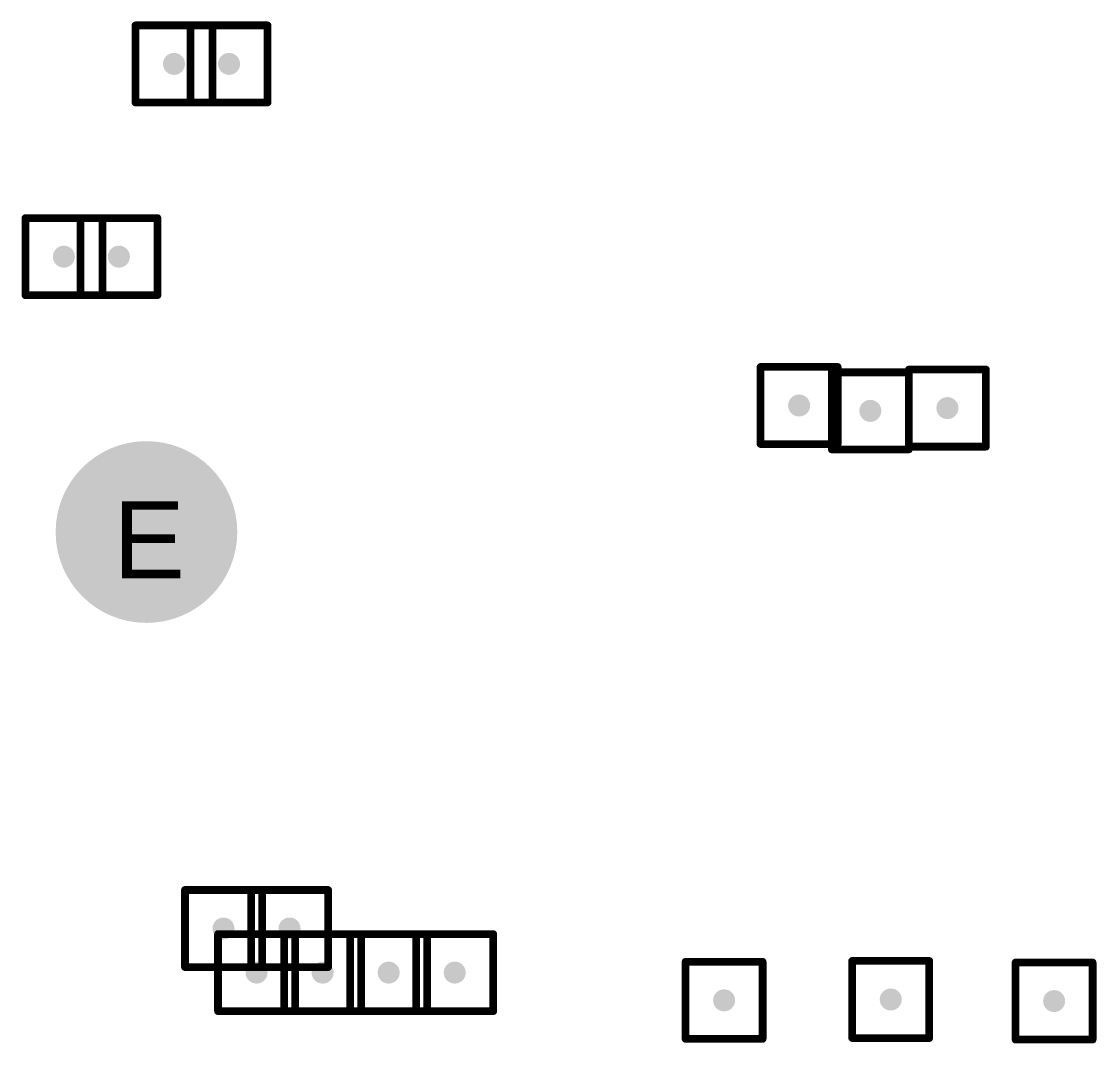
# Model space of a CAD drawing. Header units: inches. Extents: x 0 to 17, y 0 to 4.
# Drawn here: x 1.1758 to 1.5602, y 1.825 to 2.1904 of the extents above; entities that cross this region are included whole.
import ezdxf

# ---------------------------------------------------------------- set-up
doc = ezdxf.new("R2010")
doc.units = ezdxf.units.IN
doc.header["$MEASUREMENT"] = 0
for name, color, linetype in [('Drill Drawing', 1, 'Continuous'), ('Pad Holes', 156, 'Continuous'), ('Via Holes', 16, 'Continuous')]:
    doc.layers.add(name, color=color, linetype=linetype)
doc.styles.add('Arial', font='', dxfattribs={"height": 0.2})
doc.styles.get('Arial').set_extended_font_data('Arial')

# ---------------------------------------------------------------- blocks, each defined once
blk = doc.blocks.new('123A_30M00_33')
at = {"layer": 'Pad Holes'}
h = blk.add_hatch(color=7, dxfattribs=at)
edge = h.paths.add_edge_path()
edge.add_arc((0.3937, 0), 0.03248, 0, 360)

msp = doc.modelspace()

# ---------------------------------------------------------------- hatches: boundary and pattern name
at = {"layer": 'Via Holes'}
h = msp.add_hatch(color=7, dxfattribs=at)
edge = h.paths.add_edge_path()
edge.add_arc((1.23032, 2.1752), 0.00394, 0, 360)
h = msp.add_hatch(color=7, dxfattribs=at)
edge = h.paths.add_edge_path()
edge.add_arc((1.25, 2.1752), 0.00394, 0, 360)
h = msp.add_hatch(color=7, dxfattribs=at)
edge = h.paths.add_edge_path()
edge.add_arc((1.19094, 2.1063), 0.00394, 0, 360)
h = msp.add_hatch(color=7, dxfattribs=at)
edge = h.paths.add_edge_path()
edge.add_arc((1.21063, 2.1063), 0.00394, 0, 360)
h = msp.add_hatch(color=7, dxfattribs=at)
edge = h.paths.add_edge_path()
edge.add_arc((1.45386, 2.0531), 0.00394, 0, 360)
h = msp.add_hatch(color=7, dxfattribs=at)
edge = h.paths.add_edge_path()
edge.add_arc((1.47933, 2.05118), 0.00394, 0, 360)
h = msp.add_hatch(color=7, dxfattribs=at)
edge = h.paths.add_edge_path()
edge.add_arc((1.50689, 2.05217), 0.00394, 0, 360)
h = msp.add_hatch(color=7, dxfattribs=at)
edge = h.paths.add_edge_path()
edge.add_arc((1.24803, 1.86614), 0.00394, 0, 360)
h = msp.add_hatch(color=7, dxfattribs=at)
edge = h.paths.add_edge_path()
edge.add_arc((1.27165, 1.86614), 0.00394, 0, 360)
h = msp.add_hatch(color=7, dxfattribs=at)
edge = h.paths.add_edge_path()
edge.add_arc((1.25984, 1.85039), 0.00394, 0, 360)
h = msp.add_hatch(color=7, dxfattribs=at)
edge = h.paths.add_edge_path()
edge.add_arc((1.28346, 1.85039), 0.00394, 0, 360)
h = msp.add_hatch(color=7, dxfattribs=at)
edge = h.paths.add_edge_path()
edge.add_arc((1.30709, 1.85039), 0.00394, 0, 360)
h = msp.add_hatch(color=7, dxfattribs=at)
edge = h.paths.add_edge_path()
edge.add_arc((1.33071, 1.85039), 0.00394, 0, 360)
h = msp.add_hatch(color=7, dxfattribs=at)
edge = h.paths.add_edge_path()
edge.add_arc((1.42704, 1.84047), 0.00394, 0, 360)
h = msp.add_hatch(color=7, dxfattribs=at)
edge = h.paths.add_edge_path()
edge.add_arc((1.48662, 1.84078), 0.00394, 0, 360)
h = msp.add_hatch(color=7, dxfattribs=at)
edge = h.paths.add_edge_path()
edge.add_arc((1.54505, 1.84021), 0.00394, 0, 360)

# ---------------------------------------------------------------- linework, layer by layer
at = {"layer": 'Drill Drawing'}
for points in [[(1.21654, 2.18898, 0.00276, 0.00276, 0), (1.24409, 2.18898, 0.00276, 0.00276, 0)], [(1.21654, 2.16142, 0.00276, 0.00276, 0), (1.21654, 2.18898, 0.00276, 0.00276, 0)], [(1.23622, 2.18898, 0.00276, 0.00276, 0), (1.26378, 2.18898, 0.00276, 0.00276, 0)], [(1.23622, 2.16142, 0.00276, 0.00276, 0), (1.23622, 2.18898, 0.00276, 0.00276, 0)], [(1.24409, 2.16142, 0.00276, 0.00276, 0), (1.24409, 2.18898, 0.00276, 0.00276, 0)], [(1.26378, 2.16142, 0.00276, 0.00276, 0), (1.26378, 2.18898, 0.00276, 0.00276, 0)], [(1.21654, 2.16142, 0.00276, 0.00276, 0), (1.24409, 2.16142, 0.00276, 0.00276, 0)], [(1.23622, 2.16142, 0.00276, 0.00276, 0), (1.26378, 2.16142, 0.00276, 0.00276, 0)], [(1.17717, 2.12008, 0.00276, 0.00276, 0), (1.20472, 2.12008, 0.00276, 0.00276, 0)], [(1.17717, 2.09252, 0.00276, 0.00276, 0), (1.17717, 2.12008, 0.00276, 0.00276, 0)], [(1.19685, 2.12008, 0.00276, 0.00276, 0), (1.22441, 2.12008, 0.00276, 0.00276, 0)], [(1.19685, 2.09252, 0.00276, 0.00276, 0), (1.19685, 2.12008, 0.00276, 0.00276, 0)], [(1.20472, 2.09252, 0.00276, 0.00276, 0), (1.20472, 2.12008, 0.00276, 0.00276, 0)], [(1.22441, 2.09252, 0.00276, 0.00276, 0), (1.22441, 2.12008, 0.00276, 0.00276, 0)], [(1.17717, 2.09252, 0.00276, 0.00276, 0), (1.20472, 2.09252, 0.00276, 0.00276, 0)], [(1.19685, 2.09252, 0.00276, 0.00276, 0), (1.22441, 2.09252, 0.00276, 0.00276, 0)], [(1.44008, 2.06688, 0.00276, 0.00276, 0), (1.46764, 2.06688, 0.00276, 0.00276, 0)], [(1.44008, 2.03932, 0.00276, 0.00276, 0), (1.44008, 2.06688, 0.00276, 0.00276, 0)], [(1.46764, 2.03932, 0.00276, 0.00276, 0), (1.46764, 2.06688, 0.00276, 0.00276, 0)], [(1.46555, 2.06496, 0.00276, 0.00276, 0), (1.49311, 2.06496, 0.00276, 0.00276, 0)], [(1.46555, 2.0374, 0.00276, 0.00276, 0), (1.46555, 2.06496, 0.00276, 0.00276, 0)], [(1.49311, 2.06594, 0.00276, 0.00276, 0), (1.52067, 2.06594, 0.00276, 0.00276, 0)], [(1.49311, 2.03839, 0.00276, 0.00276, 0), (1.49311, 2.06594, 0.00276, 0.00276, 0)], [(1.49311, 2.0374, 0.00276, 0.00276, 0), (1.49311, 2.06496, 0.00276, 0.00276, 0)], [(1.52067, 2.03839, 0.00276, 0.00276, 0), (1.52067, 2.06594, 0.00276, 0.00276, 0)], [(1.44008, 2.03932, 0.00276, 0.00276, 0), (1.46764, 2.03932, 0.00276, 0.00276, 0)], [(1.46555, 2.0374, 0.00276, 0.00276, 0), (1.49311, 2.0374, 0.00276, 0.00276, 0)], [(1.49311, 2.03839, 0.00276, 0.00276, 0), (1.52067, 2.03839, 0.00276, 0.00276, 0)], [(1.23425, 1.87992, 0.00276, 0.00276, 0), (1.26181, 1.87992, 0.00276, 0.00276, 0)], [(1.23425, 1.85236, 0.00276, 0.00276, 0), (1.23425, 1.87992, 0.00276, 0.00276, 0)], [(1.25787, 1.87992, 0.00276, 0.00276, 0), (1.28543, 1.87992, 0.00276, 0.00276, 0)], [(1.25787, 1.85236, 0.00276, 0.00276, 0), (1.25787, 1.87992, 0.00276, 0.00276, 0)], [(1.26181, 1.85236, 0.00276, 0.00276, 0), (1.26181, 1.87992, 0.00276, 0.00276, 0)], [(1.28543, 1.85236, 0.00276, 0.00276, 0), (1.28543, 1.87992, 0.00276, 0.00276, 0)], [(1.24606, 1.86417, 0.00276, 0.00276, 0), (1.27362, 1.86417, 0.00276, 0.00276, 0)], [(1.24606, 1.83661, 0.00276, 0.00276, 0), (1.24606, 1.86417, 0.00276, 0.00276, 0)], [(1.26969, 1.86417, 0.00276, 0.00276, 0), (1.29724, 1.86417, 0.00276, 0.00276, 0)], [(1.26969, 1.83661, 0.00276, 0.00276, 0), (1.26969, 1.86417, 0.00276, 0.00276, 0)], [(1.27362, 1.83661, 0.00276, 0.00276, 0), (1.27362, 1.86417, 0.00276, 0.00276, 0)], [(1.29331, 1.86417, 0.00276, 0.00276, 0), (1.32087, 1.86417, 0.00276, 0.00276, 0)], [(1.29331, 1.83661, 0.00276, 0.00276, 0), (1.29331, 1.86417, 0.00276, 0.00276, 0)], [(1.29724, 1.83661, 0.00276, 0.00276, 0), (1.29724, 1.86417, 0.00276, 0.00276, 0)], [(1.31693, 1.86417, 0.00276, 0.00276, 0), (1.34449, 1.86417, 0.00276, 0.00276, 0)], [(1.31693, 1.83661, 0.00276, 0.00276, 0), (1.31693, 1.86417, 0.00276, 0.00276, 0)], [(1.32087, 1.83661, 0.00276, 0.00276, 0), (1.32087, 1.86417, 0.00276, 0.00276, 0)], [(1.34449, 1.83661, 0.00276, 0.00276, 0), (1.34449, 1.86417, 0.00276, 0.00276, 0)], [(1.23425, 1.85236, 0.00276, 0.00276, 0), (1.26181, 1.85236, 0.00276, 0.00276, 0)], [(1.25787, 1.85236, 0.00276, 0.00276, 0), (1.28543, 1.85236, 0.00276, 0.00276, 0)], [(1.41326, 1.85425, 0.00276, 0.00276, 0), (1.44082, 1.85425, 0.00276, 0.00276, 0)], [(1.41326, 1.82669, 0.00276, 0.00276, 0), (1.41326, 1.85425, 0.00276, 0.00276, 0)], [(1.44082, 1.82669, 0.00276, 0.00276, 0), (1.44082, 1.85425, 0.00276, 0.00276, 0)], [(1.47284, 1.85456, 0.00276, 0.00276, 0), (1.5004, 1.85456, 0.00276, 0.00276, 0)], [(1.47284, 1.827, 0.00276, 0.00276, 0), (1.47284, 1.85456, 0.00276, 0.00276, 0)], [(1.5004, 1.827, 0.00276, 0.00276, 0), (1.5004, 1.85456, 0.00276, 0.00276, 0)], [(1.53127, 1.85399, 0.00276, 0.00276, 0), (1.55883, 1.85399, 0.00276, 0.00276, 0)], [(1.53127, 1.82643, 0.00276, 0.00276, 0), (1.53127, 1.85399, 0.00276, 0.00276, 0)], [(1.55883, 1.82643, 0.00276, 0.00276, 0), (1.55883, 1.85399, 0.00276, 0.00276, 0)], [(1.24606, 1.83661, 0.00276, 0.00276, 0), (1.27362, 1.83661, 0.00276, 0.00276, 0)], [(1.26969, 1.83661, 0.00276, 0.00276, 0), (1.29724, 1.83661, 0.00276, 0.00276, 0)], [(1.29331, 1.83661, 0.00276, 0.00276, 0), (1.32087, 1.83661, 0.00276, 0.00276, 0)], [(1.31693, 1.83661, 0.00276, 0.00276, 0), (1.34449, 1.83661, 0.00276, 0.00276, 0)], [(1.41326, 1.82669, 0.00276, 0.00276, 0), (1.44082, 1.82669, 0.00276, 0.00276, 0)], [(1.47284, 1.827, 0.00276, 0.00276, 0), (1.5004, 1.827, 0.00276, 0.00276, 0)], [(1.53127, 1.82643, 0.00276, 0.00276, 0), (1.55883, 1.82643, 0.00276, 0.00276, 0)]]:
    msp.add_lwpolyline(points, format="xyseb", dxfattribs=at)
for points in [[(1.21585, 2.18898, 0.00138, 0.00138, 1), (1.21722, 2.18898, 0.00138, 0.00138, 1)], [(1.21585, 2.18898, 0.00138, 0.00138, 1), (1.21722, 2.18898, 0.00138, 0.00138, 1)], [(1.23553, 2.18898, 0.00138, 0.00138, 1), (1.23691, 2.18898, 0.00138, 0.00138, 1)], [(1.23553, 2.18898, 0.00138, 0.00138, 1), (1.23691, 2.18898, 0.00138, 0.00138, 1)], [(1.24341, 2.18898, 0.00138, 0.00138, 1), (1.24478, 2.18898, 0.00138, 0.00138, 1)], [(1.24341, 2.18898, 0.00138, 0.00138, 1), (1.24478, 2.18898, 0.00138, 0.00138, 1)], [(1.26309, 2.18898, 0.00138, 0.00138, 1), (1.26447, 2.18898, 0.00138, 0.00138, 1)], [(1.26309, 2.18898, 0.00138, 0.00138, 1), (1.26447, 2.18898, 0.00138, 0.00138, 1)], [(1.21585, 2.16142, 0.00138, 0.00138, 1), (1.21722, 2.16142, 0.00138, 0.00138, 1)], [(1.21585, 2.16142, 0.00138, 0.00138, 1), (1.21722, 2.16142, 0.00138, 0.00138, 1)], [(1.23553, 2.16142, 0.00138, 0.00138, 1), (1.23691, 2.16142, 0.00138, 0.00138, 1)], [(1.23553, 2.16142, 0.00138, 0.00138, 1), (1.23691, 2.16142, 0.00138, 0.00138, 1)], [(1.24341, 2.16142, 0.00138, 0.00138, 1), (1.24478, 2.16142, 0.00138, 0.00138, 1)], [(1.24341, 2.16142, 0.00138, 0.00138, 1), (1.24478, 2.16142, 0.00138, 0.00138, 1)], [(1.26309, 2.16142, 0.00138, 0.00138, 1), (1.26447, 2.16142, 0.00138, 0.00138, 1)], [(1.26309, 2.16142, 0.00138, 0.00138, 1), (1.26447, 2.16142, 0.00138, 0.00138, 1)], [(1.17648, 2.12008, 0.00138, 0.00138, 1), (1.17785, 2.12008, 0.00138, 0.00138, 1)], [(1.17648, 2.12008, 0.00138, 0.00138, 1), (1.17785, 2.12008, 0.00138, 0.00138, 1)], [(1.19616, 2.12008, 0.00138, 0.00138, 1), (1.19754, 2.12008, 0.00138, 0.00138, 1)], [(1.19616, 2.12008, 0.00138, 0.00138, 1), (1.19754, 2.12008, 0.00138, 0.00138, 1)], [(1.20404, 2.12008, 0.00138, 0.00138, 1), (1.20541, 2.12008, 0.00138, 0.00138, 1)], [(1.20404, 2.12008, 0.00138, 0.00138, 1), (1.20541, 2.12008, 0.00138, 0.00138, 1)], [(1.22372, 2.12008, 0.00138, 0.00138, 1), (1.2251, 2.12008, 0.00138, 0.00138, 1)], [(1.22372, 2.12008, 0.00138, 0.00138, 1), (1.2251, 2.12008, 0.00138, 0.00138, 1)], [(1.17648, 2.09252, 0.00138, 0.00138, 1), (1.17785, 2.09252, 0.00138, 0.00138, 1)], [(1.17648, 2.09252, 0.00138, 0.00138, 1), (1.17785, 2.09252, 0.00138, 0.00138, 1)], [(1.19616, 2.09252, 0.00138, 0.00138, 1), (1.19754, 2.09252, 0.00138, 0.00138, 1)], [(1.19616, 2.09252, 0.00138, 0.00138, 1), (1.19754, 2.09252, 0.00138, 0.00138, 1)], [(1.20404, 2.09252, 0.00138, 0.00138, 1), (1.20541, 2.09252, 0.00138, 0.00138, 1)], [(1.20404, 2.09252, 0.00138, 0.00138, 1), (1.20541, 2.09252, 0.00138, 0.00138, 1)], [(1.22372, 2.09252, 0.00138, 0.00138, 1), (1.2251, 2.09252, 0.00138, 0.00138, 1)], [(1.22372, 2.09252, 0.00138, 0.00138, 1), (1.2251, 2.09252, 0.00138, 0.00138, 1)], [(1.43939, 2.06688, 0.00138, 0.00138, 1), (1.44077, 2.06688, 0.00138, 0.00138, 1)], [(1.43939, 2.06688, 0.00138, 0.00138, 1), (1.44077, 2.06688, 0.00138, 0.00138, 1)], [(1.46695, 2.06688, 0.00138, 0.00138, 1), (1.46833, 2.06688, 0.00138, 0.00138, 1)], [(1.46695, 2.06688, 0.00138, 0.00138, 1), (1.46833, 2.06688, 0.00138, 0.00138, 1)], [(1.46486, 2.06496, 0.00138, 0.00138, 1), (1.46624, 2.06496, 0.00138, 0.00138, 1)], [(1.46486, 2.06496, 0.00138, 0.00138, 1), (1.46624, 2.06496, 0.00138, 0.00138, 1)], [(1.49242, 2.06594, 0.00138, 0.00138, 1), (1.4938, 2.06594, 0.00138, 0.00138, 1)], [(1.49242, 2.06594, 0.00138, 0.00138, 1), (1.4938, 2.06594, 0.00138, 0.00138, 1)], [(1.49242, 2.06496, 0.00138, 0.00138, 1), (1.4938, 2.06496, 0.00138, 0.00138, 1)], [(1.49242, 2.06496, 0.00138, 0.00138, 1), (1.4938, 2.06496, 0.00138, 0.00138, 1)], [(1.51998, 2.06594, 0.00138, 0.00138, 1), (1.52136, 2.06594, 0.00138, 0.00138, 1)], [(1.51998, 2.06594, 0.00138, 0.00138, 1), (1.52136, 2.06594, 0.00138, 0.00138, 1)], [(1.43939, 2.03932, 0.00138, 0.00138, 1), (1.44077, 2.03932, 0.00138, 0.00138, 1)], [(1.43939, 2.03932, 0.00138, 0.00138, 1), (1.44077, 2.03932, 0.00138, 0.00138, 1)], [(1.46486, 2.0374, 0.00138, 0.00138, 1), (1.46624, 2.0374, 0.00138, 0.00138, 1)], [(1.46486, 2.0374, 0.00138, 0.00138, 1), (1.46624, 2.0374, 0.00138, 0.00138, 1)], [(1.46695, 2.03932, 0.00138, 0.00138, 1), (1.46833, 2.03932, 0.00138, 0.00138, 1)], [(1.46695, 2.03932, 0.00138, 0.00138, 1), (1.46833, 2.03932, 0.00138, 0.00138, 1)], [(1.49242, 2.03839, 0.00138, 0.00138, 1), (1.4938, 2.03839, 0.00138, 0.00138, 1)], [(1.49242, 2.03839, 0.00138, 0.00138, 1), (1.4938, 2.03839, 0.00138, 0.00138, 1)], [(1.49242, 2.0374, 0.00138, 0.00138, 1), (1.4938, 2.0374, 0.00138, 0.00138, 1)], [(1.49242, 2.0374, 0.00138, 0.00138, 1), (1.4938, 2.0374, 0.00138, 0.00138, 1)], [(1.51998, 2.03839, 0.00138, 0.00138, 1), (1.52136, 2.03839, 0.00138, 0.00138, 1)], [(1.51998, 2.03839, 0.00138, 0.00138, 1), (1.52136, 2.03839, 0.00138, 0.00138, 1)], [(1.23356, 1.87992, 0.00138, 0.00138, 1), (1.23494, 1.87992, 0.00138, 0.00138, 1)], [(1.23356, 1.87992, 0.00138, 0.00138, 1), (1.23494, 1.87992, 0.00138, 0.00138, 1)], [(1.25718, 1.87992, 0.00138, 0.00138, 1), (1.25856, 1.87992, 0.00138, 0.00138, 1)], [(1.25718, 1.87992, 0.00138, 0.00138, 1), (1.25856, 1.87992, 0.00138, 0.00138, 1)], [(1.26112, 1.87992, 0.00138, 0.00138, 1), (1.2625, 1.87992, 0.00138, 0.00138, 1)], [(1.26112, 1.87992, 0.00138, 0.00138, 1), (1.2625, 1.87992, 0.00138, 0.00138, 1)], [(1.28474, 1.87992, 0.00138, 0.00138, 1), (1.28612, 1.87992, 0.00138, 0.00138, 1)], [(1.28474, 1.87992, 0.00138, 0.00138, 1), (1.28612, 1.87992, 0.00138, 0.00138, 1)], [(1.24537, 1.86417, 0.00138, 0.00138, 1), (1.24675, 1.86417, 0.00138, 0.00138, 1)], [(1.24537, 1.86417, 0.00138, 0.00138, 1), (1.24675, 1.86417, 0.00138, 0.00138, 1)], [(1.269, 1.86417, 0.00138, 0.00138, 1), (1.27037, 1.86417, 0.00138, 0.00138, 1)], [(1.269, 1.86417, 0.00138, 0.00138, 1), (1.27037, 1.86417, 0.00138, 0.00138, 1)], [(1.27293, 1.86417, 0.00138, 0.00138, 1), (1.27431, 1.86417, 0.00138, 0.00138, 1)], [(1.27293, 1.86417, 0.00138, 0.00138, 1), (1.27431, 1.86417, 0.00138, 0.00138, 1)], [(1.29262, 1.86417, 0.00138, 0.00138, 1), (1.294, 1.86417, 0.00138, 0.00138, 1)], [(1.29262, 1.86417, 0.00138, 0.00138, 1), (1.294, 1.86417, 0.00138, 0.00138, 1)], [(1.29656, 1.86417, 0.00138, 0.00138, 1), (1.29793, 1.86417, 0.00138, 0.00138, 1)], [(1.29656, 1.86417, 0.00138, 0.00138, 1), (1.29793, 1.86417, 0.00138, 0.00138, 1)], [(1.31624, 1.86417, 0.00138, 0.00138, 1), (1.31762, 1.86417, 0.00138, 0.00138, 1)], [(1.31624, 1.86417, 0.00138, 0.00138, 1), (1.31762, 1.86417, 0.00138, 0.00138, 1)], [(1.32018, 1.86417, 0.00138, 0.00138, 1), (1.32156, 1.86417, 0.00138, 0.00138, 1)], [(1.32018, 1.86417, 0.00138, 0.00138, 1), (1.32156, 1.86417, 0.00138, 0.00138, 1)], [(1.3438, 1.86417, 0.00138, 0.00138, 1), (1.34518, 1.86417, 0.00138, 0.00138, 1)], [(1.3438, 1.86417, 0.00138, 0.00138, 1), (1.34518, 1.86417, 0.00138, 0.00138, 1)], [(1.23356, 1.85236, 0.00138, 0.00138, 1), (1.23494, 1.85236, 0.00138, 0.00138, 1)], [(1.23356, 1.85236, 0.00138, 0.00138, 1), (1.23494, 1.85236, 0.00138, 0.00138, 1)], [(1.25718, 1.85236, 0.00138, 0.00138, 1), (1.25856, 1.85236, 0.00138, 0.00138, 1)], [(1.25718, 1.85236, 0.00138, 0.00138, 1), (1.25856, 1.85236, 0.00138, 0.00138, 1)], [(1.26112, 1.85236, 0.00138, 0.00138, 1), (1.2625, 1.85236, 0.00138, 0.00138, 1)], [(1.26112, 1.85236, 0.00138, 0.00138, 1), (1.2625, 1.85236, 0.00138, 0.00138, 1)], [(1.28474, 1.85236, 0.00138, 0.00138, 1), (1.28612, 1.85236, 0.00138, 0.00138, 1)], [(1.28474, 1.85236, 0.00138, 0.00138, 1), (1.28612, 1.85236, 0.00138, 0.00138, 1)], [(1.41257, 1.85425, 0.00138, 0.00138, 1), (1.41395, 1.85425, 0.00138, 0.00138, 1)], [(1.41257, 1.85425, 0.00138, 0.00138, 1), (1.41395, 1.85425, 0.00138, 0.00138, 1)], [(1.44013, 1.85425, 0.00138, 0.00138, 1), (1.44151, 1.85425, 0.00138, 0.00138, 1)], [(1.44013, 1.85425, 0.00138, 0.00138, 1), (1.44151, 1.85425, 0.00138, 0.00138, 1)], [(1.47215, 1.85456, 0.00138, 0.00138, 1), (1.47353, 1.85456, 0.00138, 0.00138, 1)], [(1.47215, 1.85456, 0.00138, 0.00138, 1), (1.47353, 1.85456, 0.00138, 0.00138, 1)], [(1.49971, 1.85456, 0.00138, 0.00138, 1), (1.50109, 1.85456, 0.00138, 0.00138, 1)], [(1.49971, 1.85456, 0.00138, 0.00138, 1), (1.50109, 1.85456, 0.00138, 0.00138, 1)], [(1.53058, 1.85399, 0.00138, 0.00138, 1), (1.53196, 1.85399, 0.00138, 0.00138, 1)], [(1.53058, 1.85399, 0.00138, 0.00138, 1), (1.53196, 1.85399, 0.00138, 0.00138, 1)], [(1.55814, 1.85399, 0.00138, 0.00138, 1), (1.55951, 1.85399, 0.00138, 0.00138, 1)], [(1.55814, 1.85399, 0.00138, 0.00138, 1), (1.55951, 1.85399, 0.00138, 0.00138, 1)], [(1.24537, 1.83661, 0.00138, 0.00138, 1), (1.24675, 1.83661, 0.00138, 0.00138, 1)], [(1.24537, 1.83661, 0.00138, 0.00138, 1), (1.24675, 1.83661, 0.00138, 0.00138, 1)], [(1.269, 1.83661, 0.00138, 0.00138, 1), (1.27037, 1.83661, 0.00138, 0.00138, 1)], [(1.269, 1.83661, 0.00138, 0.00138, 1), (1.27037, 1.83661, 0.00138, 0.00138, 1)], [(1.27293, 1.83661, 0.00138, 0.00138, 1), (1.27431, 1.83661, 0.00138, 0.00138, 1)], [(1.27293, 1.83661, 0.00138, 0.00138, 1), (1.27431, 1.83661, 0.00138, 0.00138, 1)], [(1.29262, 1.83661, 0.00138, 0.00138, 1), (1.294, 1.83661, 0.00138, 0.00138, 1)], [(1.29262, 1.83661, 0.00138, 0.00138, 1), (1.294, 1.83661, 0.00138, 0.00138, 1)], [(1.29656, 1.83661, 0.00138, 0.00138, 1), (1.29793, 1.83661, 0.00138, 0.00138, 1)], [(1.29656, 1.83661, 0.00138, 0.00138, 1), (1.29793, 1.83661, 0.00138, 0.00138, 1)], [(1.31624, 1.83661, 0.00138, 0.00138, 1), (1.31762, 1.83661, 0.00138, 0.00138, 1)], [(1.31624, 1.83661, 0.00138, 0.00138, 1), (1.31762, 1.83661, 0.00138, 0.00138, 1)], [(1.32018, 1.83661, 0.00138, 0.00138, 1), (1.32156, 1.83661, 0.00138, 0.00138, 1)], [(1.32018, 1.83661, 0.00138, 0.00138, 1), (1.32156, 1.83661, 0.00138, 0.00138, 1)], [(1.3438, 1.83661, 0.00138, 0.00138, 1), (1.34518, 1.83661, 0.00138, 0.00138, 1)], [(1.3438, 1.83661, 0.00138, 0.00138, 1), (1.34518, 1.83661, 0.00138, 0.00138, 1)], [(1.41257, 1.82669, 0.00138, 0.00138, 1), (1.41395, 1.82669, 0.00138, 0.00138, 1)], [(1.41257, 1.82669, 0.00138, 0.00138, 1), (1.41395, 1.82669, 0.00138, 0.00138, 1)], [(1.44013, 1.82669, 0.00138, 0.00138, 1), (1.44151, 1.82669, 0.00138, 0.00138, 1)], [(1.44013, 1.82669, 0.00138, 0.00138, 1), (1.44151, 1.82669, 0.00138, 0.00138, 1)], [(1.47215, 1.827, 0.00138, 0.00138, 1), (1.47353, 1.827, 0.00138, 0.00138, 1)], [(1.47215, 1.827, 0.00138, 0.00138, 1), (1.47353, 1.827, 0.00138, 0.00138, 1)], [(1.49971, 1.827, 0.00138, 0.00138, 1), (1.50109, 1.827, 0.00138, 0.00138, 1)], [(1.49971, 1.827, 0.00138, 0.00138, 1), (1.50109, 1.827, 0.00138, 0.00138, 1)], [(1.53058, 1.82643, 0.00138, 0.00138, 1), (1.53196, 1.82643, 0.00138, 0.00138, 1)], [(1.53058, 1.82643, 0.00138, 0.00138, 1), (1.53196, 1.82643, 0.00138, 0.00138, 1)], [(1.55814, 1.82643, 0.00138, 0.00138, 1), (1.55951, 1.82643, 0.00138, 0.00138, 1)], [(1.55814, 1.82643, 0.00138, 0.00138, 1), (1.55951, 1.82643, 0.00138, 0.00138, 1)]]:
    msp.add_lwpolyline(points, format="xyseb", close=True, dxfattribs=at)

# ---------------------------------------------------------------- block references
at = {"rotation": 180}
msp.add_blockref('123A_30M00_33', (1.61417, 2.00787), dxfattribs=at)

# ---------------------------------------------------------------- texts
at = {"layer": 'Drill Drawing', "style": 'Arial'}
msp.add_text('E', height=0.02756, dxfattribs=at).set_placement((1.20853, 1.99134))

doc.saveas('drawing.dxf')
